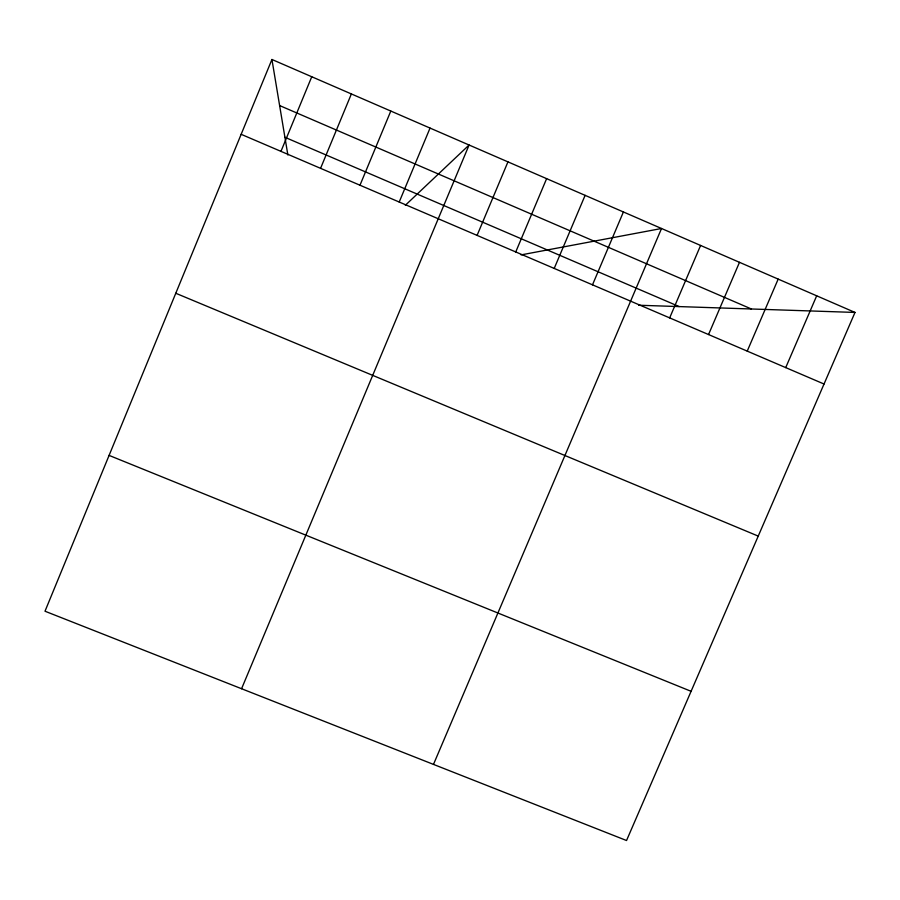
<?xml version="1.0" encoding="UTF-8"?>
<svg xmlns="http://www.w3.org/2000/svg" width="900" height="900" viewBox="0 0 900 900"><rect width="100%" height="100%" fill="white"/><g stroke="black" fill="none" stroke-linecap="round" stroke-linejoin="round"><path stroke-width="1.35" d="M271.935 59.479L45 611.224L626.535 840.521L855 312.435L271.935 59.479L287.865 154.991M280.957 151.369L311.749 76.759M320.569 168.334L351.371 93.949M359.978 185.22L390.803 111.06M399.206 202.028L430.043 128.081M241.571 688.725L469.091 145.013L405.315 205.301M477.09 235.384L507.949 161.876M515.745 251.955L546.626 178.65M554.209 268.436L585.113 195.345M592.504 284.827L623.408 211.961M433.485 764.404L661.523 228.499L521.077 254.891M669.668 317.891L700.594 245.453M708.548 334.541L739.485 262.316M747.225 351.124L778.174 279.113M785.722 367.605L816.683 295.808M638.629 305.235L855 312.435M109.091 455.4L691.087 691.312M175.781 293.265L758.227 536.108M284.918 137.295L679.185 306.585M241.155 134.314L824.029 384.019M279.619 105.559L751.41 308.993"/></g></svg>
